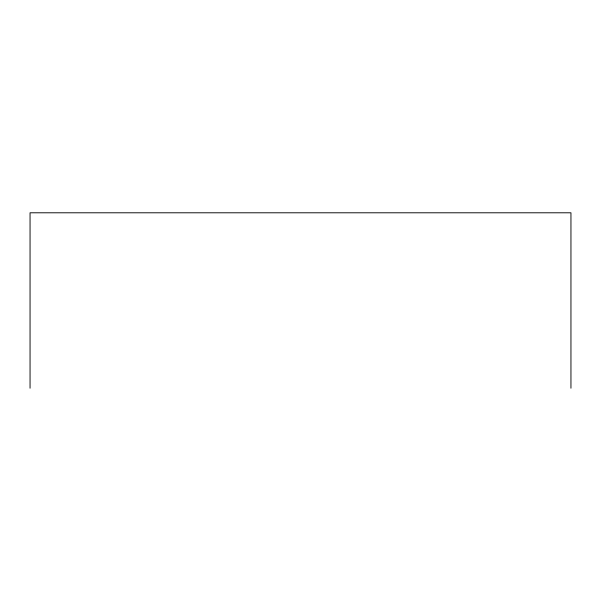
<?xml version="1.0" encoding="UTF-8"?>
<svg xmlns="http://www.w3.org/2000/svg" width="601" height="601" viewBox="0 0 601 601"><rect width="100%" height="100%" fill="white"/><g stroke="black" fill="none" stroke-linecap="round" stroke-linejoin="round"><path stroke-width="0.9" d="M570.95 388.208L570.95 212.792L30.05 212.792L30.05 388.208"/></g></svg>
